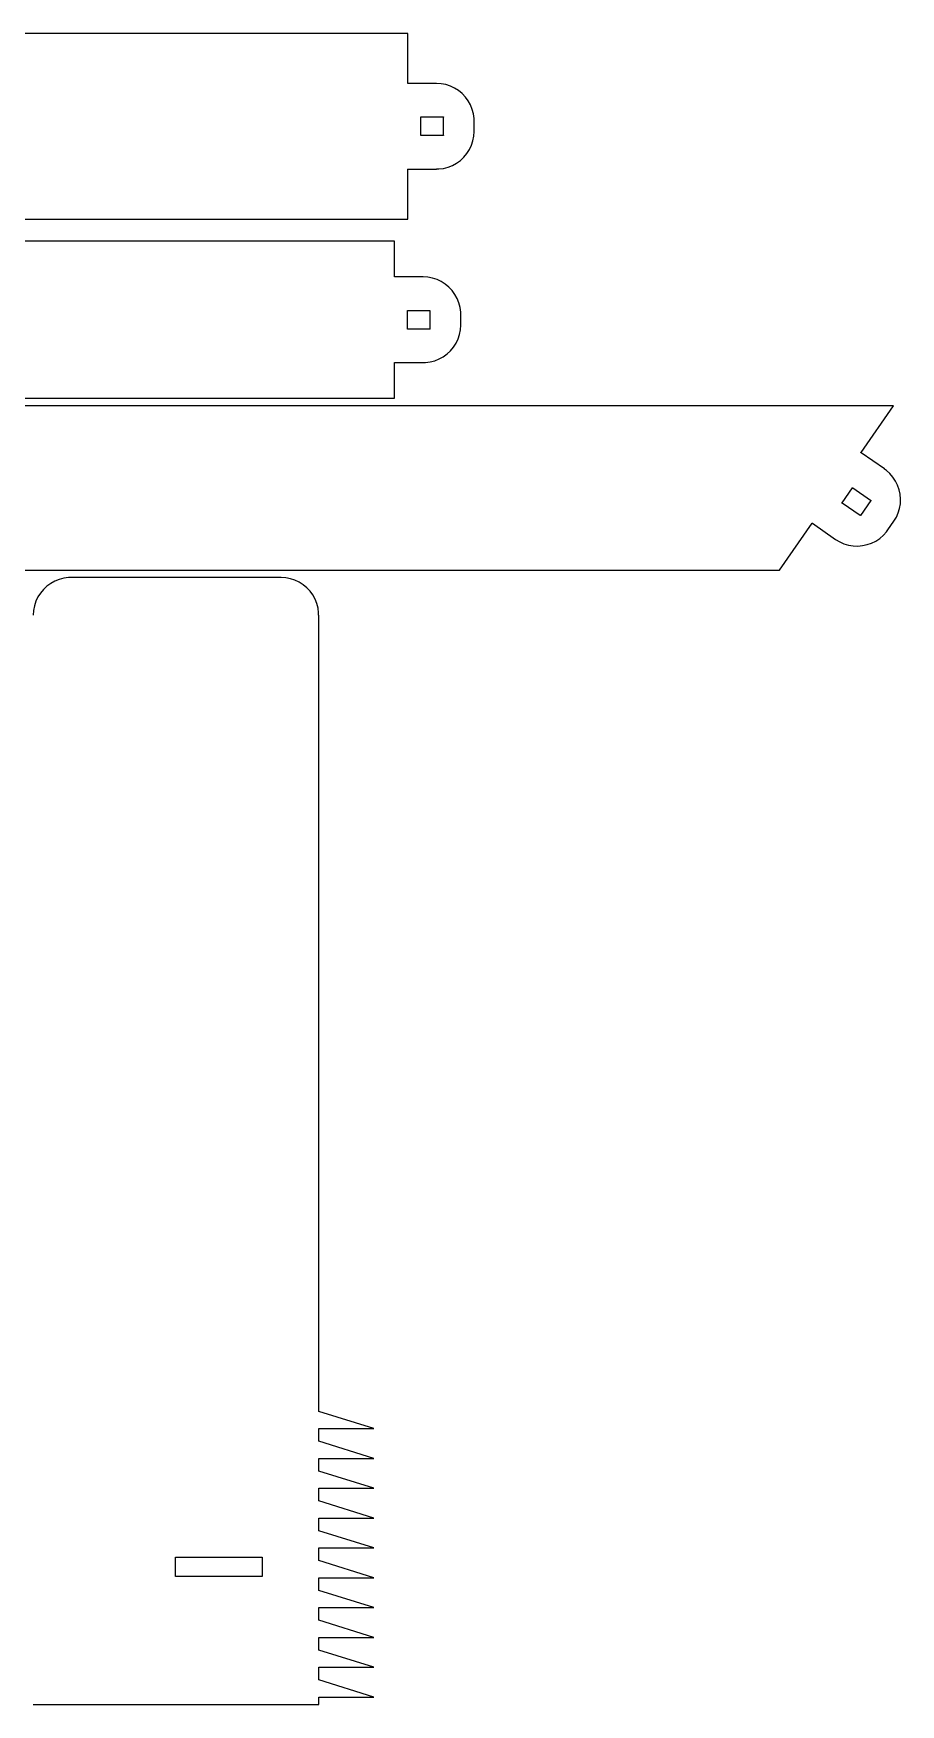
# Model space of a CAD drawing. Header units: metres. Extents: x 0 to 951, y 0 to 536.
# Drawn here: x 720.4 to 951.2, y 0 to 444.8 of the extents above; entities that cross this region are included whole.
import ezdxf

# ---------------------------------------------------------------- set-up
doc = ezdxf.new("R2010")
doc.units = ezdxf.units.M

msp = doc.modelspace()

# ---------------------------------------------------------------- linework, layer by layer
for p, q in [((820.1, 444.828), (320.1, 444.828)), ((820.1, 431.603), (820.1, 444.828)), ((820.085, 431.572), (820.086, 431.579)), ((820.085, 431.566), (820.085, 431.572)), ((820.085, 431.559), (820.085, 431.566)), ((820.086, 431.552), (820.085, 431.559)), ((820.086, 431.579), (820.088, 431.585)), ((820.088, 431.546), (820.086, 431.552)), ((820.088, 431.585), (820.091, 431.591)), ((820.091, 431.54), (820.088, 431.546)), ((820.091, 431.591), (820.095, 431.596)), ((820.095, 431.535), (820.091, 431.54)), ((820.095, 431.596), (820.099, 431.602)), ((820.099, 431.53), (820.095, 431.535)), ((820.099, 431.602), (820.1, 431.603)), ((820.1, 431.528), (820.099, 431.53)), ((820.104, 431.525), (820.1, 431.528)), ((820.1, 431.528), (820.1, 431.528)), ((820.1, 431.528), (820.1, 431.528)), ((820.109, 431.521), (820.104, 431.525)), ((820.115, 431.518), (820.109, 431.521)), ((820.121, 431.515), (820.115, 431.518)), ((820.127, 431.514), (820.121, 431.515)), ((820.134, 431.513), (820.127, 431.514)), ((820.141, 431.513), (820.134, 431.513)), ((820.147, 431.514), (820.141, 431.513)), ((820.153, 431.515), (820.147, 431.514)), ((820.16, 431.518), (820.153, 431.515)), ((820.165, 431.521), (820.16, 431.518)), ((820.171, 431.525), (820.165, 431.521)), ((820.174, 431.528), (820.171, 431.525)), ((827.695, 431.528), (820.174, 431.528)), ((827.7, 431.528), (827.695, 431.528)), ((827.695, 431.528), (827.695, 431.528)), ((828.953, 431.449), (827.7, 431.528)), ((827.7, 431.528), (827.7, 431.528)), ((830.187, 431.214), (828.953, 431.449)), ((831.381, 430.826), (830.187, 431.214)), ((832.518, 430.291), (831.381, 430.826)), ((833.578, 429.619), (832.518, 430.291)), ((834.545, 428.818), (833.578, 429.619)), ((835.405, 427.903), (834.545, 428.818)), ((836.143, 426.887), (835.405, 427.903)), ((823.548, 422.585), (823.551, 422.591)), ((823.551, 422.591), (823.555, 422.597)), ((823.555, 422.597), (823.559, 422.602)), ((823.559, 422.602), (823.56, 422.603)), ((823.56, 422.603), (823.564, 422.607)), ((823.56, 422.603), (823.56, 422.603)), ((823.56, 422.603), (823.56, 422.603)), ((823.564, 422.607), (823.569, 422.611)), ((823.569, 422.611), (823.575, 422.614)), ((823.575, 422.614), (823.581, 422.616)), ((823.581, 422.616), (823.587, 422.618)), ((823.587, 422.618), (823.594, 422.619)), ((823.594, 422.619), (823.601, 422.619)), ((823.601, 422.619), (823.607, 422.618)), ((823.607, 422.618), (823.613, 422.616)), ((823.613, 422.616), (823.62, 422.614)), ((823.62, 422.614), (823.625, 422.611)), ((823.625, 422.611), (823.631, 422.607)), ((823.631, 422.607), (823.634, 422.603)), ((823.634, 422.603), (829.426, 422.603)), ((829.426, 422.603), (829.427, 422.604)), ((829.427, 422.604), (829.432, 422.609)), ((829.432, 422.609), (829.437, 422.612)), ((829.437, 422.612), (829.443, 422.615)), ((829.443, 422.615), (829.45, 422.617)), ((829.45, 422.617), (829.456, 422.618)), ((829.456, 422.618), (829.463, 422.619)), ((829.463, 422.619), (829.469, 422.618)), ((829.469, 422.618), (829.476, 422.617)), ((829.476, 422.617), (829.482, 422.615)), ((829.482, 422.615), (829.488, 422.612)), ((829.488, 422.612), (829.494, 422.609)), ((829.494, 422.609), (829.499, 422.604)), ((829.499, 422.604), (829.5, 422.603)), ((829.5, 422.603), (829.5, 422.603)), ((829.5, 422.603), (829.5, 422.603)), ((829.5, 422.603), (829.503, 422.6)), ((829.503, 422.6), (829.507, 422.594)), ((829.507, 422.594), (829.51, 422.589)), ((829.51, 422.589), (829.513, 422.582)), ((836.748, 425.786), (836.143, 426.887)), ((837.211, 424.619), (836.748, 425.786)), ((837.523, 423.402), (837.211, 424.619)), ((837.68, 422.156), (837.523, 423.402)), ((823.545, 422.573), (823.546, 422.579)), ((823.545, 422.566), (823.545, 422.573)), ((823.545, 422.56), (823.545, 422.566)), ((823.546, 422.553), (823.545, 422.56)), ((823.546, 422.579), (823.548, 422.585)), ((823.548, 422.547), (823.546, 422.553)), ((823.551, 422.541), (823.548, 422.547)), ((823.555, 422.535), (823.551, 422.541)), ((823.559, 422.53), (823.555, 422.535)), ((823.56, 422.529), (823.559, 422.53)), ((823.56, 417.728), (823.56, 422.529)), ((829.503, 422.533), (829.5, 422.529)), ((829.5, 422.529), (829.5, 417.728)), ((829.507, 422.538), (829.503, 422.533)), ((829.51, 422.544), (829.507, 422.538)), ((829.513, 422.55), (829.51, 422.544)), ((829.513, 422.582), (829.514, 422.576)), ((829.514, 422.556), (829.513, 422.55)), ((829.514, 422.576), (829.515, 422.569)), ((829.515, 422.563), (829.514, 422.556)), ((829.515, 422.569), (829.515, 422.563)), ((837.621, 417.475), (837.7, 418.728)), ((837.68, 421.523), (837.68, 422.156)), ((837.7, 421.523), (837.68, 421.523)), ((837.7, 418.733), (837.7, 421.523)), ((837.7, 418.728), (837.7, 418.733)), ((837.7, 418.733), (837.7, 418.733)), ((837.7, 418.728), (837.7, 418.728)), ((823.545, 417.694), (823.546, 417.7)), ((823.545, 417.687), (823.545, 417.694)), ((823.546, 417.681), (823.545, 417.687)), ((823.546, 417.7), (823.547, 417.707)), ((823.547, 417.674), (823.546, 417.681)), ((823.547, 417.707), (823.55, 417.713)), ((823.55, 417.668), (823.547, 417.674)), ((823.55, 417.713), (823.553, 417.719)), ((823.553, 417.662), (823.55, 417.668)), ((823.553, 417.719), (823.557, 417.724)), ((823.557, 417.657), (823.553, 417.662)), ((823.557, 417.724), (823.56, 417.728)), ((823.56, 417.653), (823.557, 417.657)), ((823.561, 417.652), (823.56, 417.653)), ((823.56, 417.653), (823.56, 417.653)), ((823.56, 417.653), (823.56, 417.653)), ((823.566, 417.648), (823.561, 417.652)), ((823.572, 417.644), (823.566, 417.648)), ((823.578, 417.642), (823.572, 417.644)), ((823.584, 417.64), (823.578, 417.642)), ((823.591, 417.638), (823.584, 417.64)), ((823.597, 417.638), (823.591, 417.638)), ((823.604, 417.638), (823.597, 417.638)), ((823.61, 417.64), (823.604, 417.638)), ((823.617, 417.642), (823.61, 417.64)), ((823.623, 417.644), (823.617, 417.642)), ((823.628, 417.648), (823.623, 417.644)), ((823.633, 417.652), (823.628, 417.648)), ((823.634, 417.653), (823.633, 417.652)), ((829.426, 417.653), (823.634, 417.653)), ((829.429, 417.65), (829.426, 417.653)), ((829.435, 417.646), (829.429, 417.65)), ((829.44, 417.643), (829.435, 417.646)), ((829.447, 417.64), (829.44, 417.643)), ((829.453, 417.639), (829.447, 417.64)), ((829.459, 417.638), (829.453, 417.639)), ((829.466, 417.638), (829.459, 417.638)), ((829.473, 417.639), (829.466, 417.638)), ((829.479, 417.64), (829.473, 417.639)), ((829.485, 417.643), (829.479, 417.64)), ((829.491, 417.646), (829.485, 417.643)), ((829.496, 417.65), (829.491, 417.646)), ((829.5, 417.653), (829.496, 417.65)), ((829.5, 417.728), (829.501, 417.727)), ((829.501, 417.655), (829.5, 417.653)), ((829.5, 417.653), (829.5, 417.653)), ((829.5, 417.653), (829.5, 417.653)), ((829.501, 417.727), (829.505, 417.721)), ((829.505, 417.66), (829.501, 417.655)), ((829.505, 417.721), (829.509, 417.716)), ((829.509, 417.665), (829.505, 417.66)), ((829.509, 417.716), (829.512, 417.71)), ((829.512, 417.671), (829.509, 417.665)), ((829.512, 417.71), (829.514, 417.704)), ((829.514, 417.677), (829.512, 417.671)), ((829.514, 417.704), (829.515, 417.697)), ((829.515, 417.684), (829.514, 417.677)), ((829.515, 417.697), (829.515, 417.691)), ((829.515, 417.691), (829.515, 417.684)), ((835.79, 412.85), (836.463, 413.911)), ((836.463, 413.911), (836.998, 415.047)), ((836.998, 415.047), (837.386, 416.241)), ((837.386, 416.241), (837.621, 417.475)), ((830.79, 409.218), (831.958, 409.68)), ((831.958, 409.68), (833.058, 410.285)), ((833.058, 410.285), (834.074, 411.023)), ((834.074, 411.023), (834.99, 411.883)), ((834.99, 411.883), (835.79, 412.85)), ((820.085, 408.694), (820.086, 408.701)), ((820.085, 408.688), (820.085, 408.694)), ((820.086, 408.681), (820.085, 408.688)), ((820.086, 408.701), (820.087, 408.707)), ((820.087, 408.675), (820.086, 408.681)), ((820.087, 408.707), (820.09, 408.714)), ((820.09, 408.669), (820.087, 408.675)), ((820.09, 408.714), (820.093, 408.719)), ((820.093, 408.663), (820.09, 408.669)), ((820.093, 408.719), (820.097, 408.725)), ((820.097, 408.658), (820.093, 408.663)), ((820.097, 408.725), (820.1, 408.728)), ((820.1, 408.654), (820.097, 408.658)), ((820.1, 408.728), (820.101, 408.729)), ((820.1, 408.728), (820.1, 408.728)), ((820.1, 408.728), (820.1, 408.728)), ((820.1, 395.428), (820.1, 408.654)), ((820.101, 408.729), (820.106, 408.734)), ((820.106, 408.734), (820.112, 408.737)), ((820.112, 408.737), (820.118, 408.74)), ((820.118, 408.74), (820.124, 408.742)), ((820.124, 408.742), (820.131, 408.743)), ((820.131, 408.743), (820.137, 408.744)), ((820.137, 408.744), (820.144, 408.743)), ((820.144, 408.743), (820.15, 408.742)), ((820.15, 408.742), (820.157, 408.74)), ((820.157, 408.74), (820.163, 408.737)), ((820.163, 408.737), (820.168, 408.734)), ((820.168, 408.734), (820.173, 408.729)), ((820.173, 408.729), (820.174, 408.728)), ((820.174, 408.728), (827.695, 408.728)), ((827.695, 408.728), (827.695, 408.748)), ((827.695, 408.748), (828.328, 408.748)), ((828.328, 408.748), (829.574, 408.905)), ((829.574, 408.905), (830.79, 409.218)), ((320.1, 395.428), (820.1, 395.428)), ((816.55, 389.514), (316.55, 389.514)), ((816.55, 380.088), (816.55, 389.514)), ((816.535, 380.058), (816.536, 380.064)), ((816.535, 380.051), (816.535, 380.058)), ((816.535, 380.045), (816.535, 380.051)), ((816.536, 380.038), (816.535, 380.045)), ((816.536, 380.064), (816.538, 380.071)), ((816.538, 380.032), (816.536, 380.038)), ((816.538, 380.071), (816.541, 380.077)), ((816.541, 380.026), (816.538, 380.032)), ((816.541, 380.077), (816.545, 380.082)), ((816.545, 380.02), (816.541, 380.026)), ((816.545, 380.082), (816.549, 380.087)), ((816.549, 380.015), (816.545, 380.02)), ((816.549, 380.087), (816.55, 380.088)), ((816.55, 380.014), (816.549, 380.015)), ((816.554, 380.011), (816.55, 380.014)), ((816.55, 380.014), (816.55, 380.014)), ((816.55, 380.014), (816.55, 380.014)), ((816.559, 380.007), (816.554, 380.011)), ((816.565, 380.004), (816.559, 380.007)), ((816.571, 380.001), (816.565, 380.004)), ((816.577, 380), (816.571, 380.001)), ((816.584, 379.999), (816.577, 380)), ((816.591, 379.999), (816.584, 379.999)), ((816.597, 380), (816.591, 379.999)), ((816.603, 380.001), (816.597, 380)), ((816.61, 380.004), (816.603, 380.001)), ((816.615, 380.007), (816.61, 380.004)), ((816.621, 380.011), (816.615, 380.007)), ((816.624, 380.014), (816.621, 380.011)), ((824.145, 380.014), (816.624, 380.014)), ((824.15, 380.014), (824.145, 380.014)), ((824.145, 380.014), (824.145, 380.014)), ((825.403, 379.935), (824.15, 380.014)), ((824.15, 380.014), (824.15, 380.014)), ((826.637, 379.7), (825.403, 379.935)), ((827.831, 379.312), (826.637, 379.7)), ((828.968, 378.777), (827.831, 379.312)), ((830.028, 378.104), (828.968, 378.777)), ((830.995, 377.304), (830.028, 378.104)), ((831.855, 376.388), (830.995, 377.304)), ((832.593, 375.372), (831.855, 376.388)), ((833.198, 374.272), (832.593, 375.372)), ((833.661, 373.104), (833.198, 374.272)), ((819.995, 371.059), (819.996, 371.065)), ((819.995, 371.052), (819.995, 371.059)), ((819.995, 371.045), (819.995, 371.052)), ((819.996, 371.039), (819.995, 371.045)), ((819.996, 371.065), (819.998, 371.071)), ((819.998, 371.033), (819.996, 371.039)), ((819.998, 371.071), (820.001, 371.077)), ((820.001, 371.027), (819.998, 371.033)), ((820.001, 371.077), (820.005, 371.083)), ((820.005, 371.021), (820.001, 371.027)), ((820.005, 371.083), (820.009, 371.088)), ((820.009, 371.016), (820.005, 371.021)), ((820.009, 371.088), (820.01, 371.089)), ((820.01, 371.015), (820.009, 371.016)), ((820.01, 371.089), (820.014, 371.093)), ((820.01, 371.089), (820.01, 371.089)), ((820.01, 371.089), (820.01, 371.089)), ((820.01, 366.213), (820.01, 371.015)), ((820.014, 371.093), (820.019, 371.096)), ((820.019, 371.096), (820.025, 371.1)), ((820.025, 371.1), (820.031, 371.102)), ((820.031, 371.102), (820.037, 371.104)), ((820.037, 371.104), (820.044, 371.104)), ((820.044, 371.104), (820.051, 371.104)), ((820.051, 371.104), (820.057, 371.104)), ((820.057, 371.104), (820.063, 371.102)), ((820.063, 371.102), (820.07, 371.1)), ((820.07, 371.1), (820.075, 371.096)), ((820.075, 371.096), (820.081, 371.093)), ((820.081, 371.093), (820.084, 371.089)), ((820.084, 371.089), (825.876, 371.089)), ((825.876, 371.089), (825.877, 371.09)), ((825.877, 371.09), (825.882, 371.095)), ((825.882, 371.095), (825.887, 371.098)), ((825.887, 371.098), (825.893, 371.101)), ((825.893, 371.101), (825.9, 371.103)), ((825.9, 371.103), (825.906, 371.104)), ((825.906, 371.104), (825.913, 371.105)), ((825.913, 371.105), (825.919, 371.104)), ((825.919, 371.104), (825.926, 371.103)), ((825.926, 371.103), (825.932, 371.101)), ((825.932, 371.101), (825.938, 371.098)), ((825.938, 371.098), (825.944, 371.095)), ((825.944, 371.095), (825.949, 371.09)), ((825.949, 371.09), (825.95, 371.089)), ((825.95, 371.089), (825.95, 371.089)), ((825.95, 371.089), (825.95, 371.089)), ((825.95, 371.089), (825.953, 371.086)), ((825.953, 371.018), (825.95, 371.015)), ((825.95, 371.015), (825.95, 366.213)), ((825.953, 371.086), (825.957, 371.08)), ((825.957, 371.024), (825.953, 371.018)), ((825.957, 371.08), (825.96, 371.074)), ((825.96, 371.03), (825.957, 371.024)), ((825.96, 371.074), (825.963, 371.068)), ((825.963, 371.036), (825.96, 371.03)), ((825.963, 371.068), (825.964, 371.062)), ((825.964, 371.042), (825.963, 371.036)), ((825.964, 371.062), (825.965, 371.055)), ((825.965, 371.049), (825.964, 371.042)), ((825.965, 371.055), (825.965, 371.049)), ((833.973, 371.888), (833.661, 373.104)), ((834.13, 370.642), (833.973, 371.888)), ((834.13, 370.009), (834.13, 370.642)), ((834.15, 370.009), (834.13, 370.009)), ((834.15, 367.219), (834.15, 370.009)), ((819.995, 366.18), (819.996, 366.186)), ((819.995, 366.173), (819.995, 366.18)), ((819.996, 366.167), (819.995, 366.173)), ((819.996, 366.186), (819.997, 366.193)), ((819.997, 366.16), (819.996, 366.167)), ((819.997, 366.193), (820, 366.199)), ((820, 366.154), (819.997, 366.16)), ((820, 366.199), (820.003, 366.205)), ((820.003, 366.148), (820, 366.154)), ((820.003, 366.205), (820.007, 366.21)), ((820.007, 366.143), (820.003, 366.148)), ((820.007, 366.21), (820.01, 366.213)), ((820.01, 366.139), (820.007, 366.143)), ((820.011, 366.138), (820.01, 366.139)), ((820.01, 366.139), (820.01, 366.139)), ((820.01, 366.139), (820.01, 366.139)), ((820.016, 366.134), (820.011, 366.138)), ((820.022, 366.13), (820.016, 366.134)), ((820.028, 366.127), (820.022, 366.13)), ((820.034, 366.125), (820.028, 366.127)), ((820.041, 366.124), (820.034, 366.125)), ((820.047, 366.124), (820.041, 366.124)), ((820.054, 366.124), (820.047, 366.124)), ((820.06, 366.125), (820.054, 366.124)), ((820.067, 366.127), (820.06, 366.125)), ((820.073, 366.13), (820.067, 366.127)), ((820.078, 366.134), (820.073, 366.13)), ((820.083, 366.138), (820.078, 366.134)), ((820.084, 366.139), (820.083, 366.138)), ((825.876, 366.139), (820.084, 366.139)), ((825.879, 366.136), (825.876, 366.139)), ((825.885, 366.132), (825.879, 366.136)), ((825.89, 366.129), (825.885, 366.132)), ((825.897, 366.126), (825.89, 366.129)), ((825.903, 366.125), (825.897, 366.126)), ((825.909, 366.124), (825.903, 366.125)), ((825.916, 366.124), (825.909, 366.124)), ((825.923, 366.125), (825.916, 366.124)), ((825.929, 366.126), (825.923, 366.125)), ((825.935, 366.129), (825.929, 366.126)), ((825.941, 366.132), (825.935, 366.129)), ((825.946, 366.136), (825.941, 366.132)), ((825.95, 366.139), (825.946, 366.136)), ((825.95, 366.213), (825.951, 366.212)), ((825.951, 366.14), (825.95, 366.139)), ((825.95, 366.139), (825.95, 366.139)), ((825.95, 366.139), (825.95, 366.139)), ((825.951, 366.212), (825.955, 366.207)), ((825.955, 366.145), (825.951, 366.14)), ((825.955, 366.207), (825.959, 366.202)), ((825.959, 366.151), (825.955, 366.145)), ((825.959, 366.202), (825.962, 366.196)), ((825.962, 366.157), (825.959, 366.151)), ((825.962, 366.196), (825.964, 366.189)), ((825.964, 366.163), (825.962, 366.157)), ((825.964, 366.189), (825.965, 366.183)), ((825.965, 366.17), (825.964, 366.163)), ((825.965, 366.183), (825.965, 366.176)), ((825.965, 366.176), (825.965, 366.17)), ((833.836, 364.727), (834.071, 365.961)), ((834.071, 365.961), (834.15, 367.214)), ((834.15, 367.214), (834.15, 367.219)), ((834.15, 367.219), (834.15, 367.219)), ((834.15, 367.214), (834.15, 367.214)), ((830.524, 359.509), (831.44, 360.369)), ((831.44, 360.369), (832.24, 361.336)), ((832.24, 361.336), (832.913, 362.397)), ((832.913, 362.397), (833.448, 363.533)), ((833.448, 363.533), (833.836, 364.727)), ((816.535, 357.18), (816.536, 357.187)), ((816.535, 357.174), (816.535, 357.18)), ((816.536, 357.167), (816.535, 357.174)), ((816.536, 357.187), (816.537, 357.193)), ((816.537, 357.161), (816.536, 357.167)), ((816.537, 357.193), (816.54, 357.199)), ((816.54, 357.155), (816.537, 357.161)), ((816.54, 357.199), (816.543, 357.205)), ((816.543, 357.149), (816.54, 357.155)), ((816.543, 357.205), (816.547, 357.211)), ((816.547, 357.143), (816.543, 357.149)), ((816.547, 357.211), (816.55, 357.214)), ((816.55, 357.14), (816.547, 357.143)), ((816.55, 357.214), (816.551, 357.215)), ((816.55, 357.214), (816.55, 357.214)), ((816.55, 357.214), (816.55, 357.214)), ((816.55, 347.714), (816.55, 357.14)), ((816.551, 357.215), (816.556, 357.22)), ((816.556, 357.22), (816.562, 357.223)), ((816.562, 357.223), (816.568, 357.226)), ((816.568, 357.226), (816.574, 357.228)), ((816.574, 357.228), (816.581, 357.229)), ((816.581, 357.229), (816.587, 357.23)), ((816.587, 357.23), (816.594, 357.229)), ((816.594, 357.229), (816.6, 357.228)), ((816.6, 357.228), (816.607, 357.226)), ((816.607, 357.226), (816.613, 357.223)), ((816.613, 357.223), (816.618, 357.22)), ((816.618, 357.22), (816.623, 357.215)), ((816.623, 357.215), (816.624, 357.214)), ((816.624, 357.214), (824.145, 357.214)), ((824.145, 357.214), (824.145, 357.234)), ((824.145, 357.234), (824.778, 357.234)), ((824.778, 357.234), (826.024, 357.391)), ((826.024, 357.391), (827.24, 357.704)), ((827.24, 357.704), (828.408, 358.166)), ((828.408, 358.166), (829.508, 358.771)), ((829.508, 358.771), (830.524, 359.509)), ((316.55, 347.714), (816.55, 347.714)), ((949.368, 345.714), (340.87, 345.714)), ((940.748, 333.285), (949.368, 345.714)), ((940.705, 333.243), (940.707, 333.249)), ((940.705, 333.236), (940.705, 333.243)), ((940.705, 333.229), (940.705, 333.236)), ((940.706, 333.224), (940.705, 333.229)), ((940.706, 333.223), (940.706, 333.224)), ((940.706, 333.224), (940.706, 333.224)), ((940.706, 333.224), (940.706, 333.224)), ((940.708, 333.216), (940.706, 333.223)), ((940.707, 333.249), (940.709, 333.255)), ((940.71, 333.21), (940.708, 333.216)), ((940.709, 333.255), (940.712, 333.261)), ((940.714, 333.205), (940.71, 333.21)), ((940.712, 333.261), (940.716, 333.266)), ((940.718, 333.199), (940.714, 333.205)), ((940.716, 333.266), (940.721, 333.271)), ((940.722, 333.195), (940.718, 333.199)), ((940.721, 333.271), (940.726, 333.276)), ((940.727, 333.191), (940.722, 333.195)), ((940.726, 333.276), (940.731, 333.279)), ((940.733, 333.187), (940.727, 333.191)), ((940.731, 333.279), (940.737, 333.282)), ((940.739, 333.184), (940.733, 333.187)), ((940.737, 333.282), (940.743, 333.284)), ((940.745, 333.183), (940.739, 333.184)), ((940.743, 333.284), (940.748, 333.285)), ((940.752, 333.181), (940.745, 333.183)), ((940.759, 333.181), (940.752, 333.181)), ((940.765, 333.182), (940.759, 333.181)), ((940.767, 333.182), (940.765, 333.182)), ((946.946, 328.896), (940.767, 333.182)), ((946.935, 328.88), (946.946, 328.896)), ((947.455, 328.519), (946.935, 328.88)), ((948.389, 327.679), (947.455, 328.519)), ((949.211, 326.73), (948.389, 327.679)), ((949.907, 325.684), (949.211, 326.73)), ((950.466, 324.56), (949.907, 325.684)), ((935.683, 319.913), (938.42, 323.858)), ((938.419, 323.869), (938.42, 323.876)), ((938.419, 323.863), (938.419, 323.869)), ((938.42, 323.858), (938.419, 323.863)), ((938.42, 323.876), (938.421, 323.882)), ((938.421, 323.882), (938.423, 323.888)), ((938.423, 323.888), (938.426, 323.894)), ((938.426, 323.894), (938.43, 323.9)), ((938.43, 323.9), (938.435, 323.905)), ((938.435, 323.905), (938.44, 323.909)), ((938.44, 323.909), (938.445, 323.913)), ((938.445, 323.913), (938.451, 323.916)), ((938.451, 323.916), (938.457, 323.918)), ((938.457, 323.918), (938.462, 323.919)), ((938.462, 323.919), (938.462, 323.919)), ((938.462, 323.919), (938.462, 323.919)), ((938.462, 323.919), (938.464, 323.919)), ((938.464, 323.919), (938.47, 323.92)), ((938.47, 323.92), (938.477, 323.919)), ((938.477, 323.919), (938.483, 323.918)), ((938.483, 323.918), (938.49, 323.916)), ((938.49, 323.916), (938.496, 323.914)), ((938.496, 323.914), (938.501, 323.91)), ((938.501, 323.91), (938.507, 323.906)), ((938.507, 323.906), (938.511, 323.901)), ((938.511, 323.901), (938.515, 323.896)), ((938.515, 323.896), (938.519, 323.89)), ((938.519, 323.89), (938.521, 323.884)), ((938.521, 323.884), (938.523, 323.878)), ((938.523, 323.878), (938.523, 323.876)), ((938.523, 323.876), (943.282, 320.576)), ((943.301, 320.472), (940.564, 316.527)), ((943.282, 320.576), (943.287, 320.577)), ((943.287, 320.577), (943.293, 320.577)), ((943.293, 320.577), (943.3, 320.576)), ((943.3, 320.576), (943.306, 320.574)), ((943.302, 320.473), (943.301, 320.472)), ((943.308, 320.474), (943.302, 320.473)), ((943.306, 320.574), (943.312, 320.572)), ((943.315, 320.477), (943.308, 320.474)), ((943.312, 320.572), (943.318, 320.569)), ((943.32, 320.48), (943.315, 320.477)), ((943.318, 320.569), (943.324, 320.565)), ((943.326, 320.484), (943.32, 320.48)), ((943.324, 320.565), (943.329, 320.561)), ((943.33, 320.489), (943.326, 320.484)), ((943.329, 320.561), (943.333, 320.556)), ((943.334, 320.494), (943.33, 320.489)), ((943.333, 320.556), (943.337, 320.55)), ((943.338, 320.5), (943.334, 320.494)), ((943.337, 320.55), (943.34, 320.545)), ((943.34, 320.506), (943.338, 320.5)), ((943.34, 320.545), (943.342, 320.538)), ((943.342, 320.512), (943.34, 320.506)), ((943.342, 320.538), (943.343, 320.534)), ((943.343, 320.519), (943.342, 320.512)), ((943.343, 320.534), (943.343, 320.533)), ((943.343, 320.533), (943.343, 320.533)), ((943.343, 320.533), (943.343, 320.532)), ((943.343, 320.532), (943.344, 320.525)), ((943.344, 320.525), (943.343, 320.519)), ((950.88, 323.374), (950.466, 324.56)), ((951.143, 322.146), (950.88, 323.374)), ((951.249, 320.895), (951.143, 322.146)), ((951.197, 319.64), (951.249, 320.895)), ((935.64, 319.866), (935.641, 319.873)), ((935.64, 319.86), (935.64, 319.866)), ((935.641, 319.853), (935.64, 319.86)), ((935.641, 319.873), (935.643, 319.879)), ((935.641, 319.852), (935.641, 319.853)), ((935.641, 319.851), (935.641, 319.852)), ((935.642, 319.847), (935.641, 319.851)), ((935.641, 319.851), (935.641, 319.851)), ((935.644, 319.84), (935.642, 319.847)), ((935.643, 319.879), (935.646, 319.885)), ((935.647, 319.834), (935.644, 319.84)), ((935.646, 319.885), (935.649, 319.891)), ((935.651, 319.829), (935.647, 319.834)), ((935.649, 319.891), (935.654, 319.896)), ((935.655, 319.824), (935.651, 319.829)), ((935.654, 319.896), (935.658, 319.901)), ((935.66, 319.82), (935.655, 319.824)), ((935.658, 319.901), (935.664, 319.905)), ((935.665, 319.816), (935.66, 319.82)), ((935.664, 319.905), (935.669, 319.908)), ((935.671, 319.813), (935.665, 319.816)), ((935.669, 319.908), (935.675, 319.91)), ((935.678, 319.81), (935.671, 319.813)), ((935.675, 319.91), (935.682, 319.912)), ((935.684, 319.809), (935.678, 319.81)), ((935.682, 319.912), (935.683, 319.913)), ((935.691, 319.808), (935.684, 319.809)), ((935.697, 319.808), (935.691, 319.808)), ((935.702, 319.809), (935.697, 319.808)), ((940.461, 316.508), (935.702, 319.809)), ((940.461, 316.507), (940.461, 316.508)), ((940.463, 316.501), (940.461, 316.507)), ((940.465, 316.494), (940.463, 316.501)), ((940.469, 316.489), (940.465, 316.494)), ((940.473, 316.483), (940.469, 316.489)), ((940.477, 316.479), (940.473, 316.483)), ((940.482, 316.475), (940.477, 316.479)), ((940.488, 316.471), (940.482, 316.475)), ((940.494, 316.469), (940.488, 316.471)), ((940.5, 316.467), (940.494, 316.469)), ((940.507, 316.466), (940.5, 316.467)), ((940.514, 316.465), (940.507, 316.466)), ((940.52, 316.466), (940.514, 316.465)), ((940.522, 316.466), (940.52, 316.466)), ((940.527, 316.467), (940.522, 316.466)), ((940.522, 316.466), (940.522, 316.466)), ((940.522, 316.466), (940.522, 316.466)), ((940.533, 316.469), (940.527, 316.467)), ((940.539, 316.472), (940.533, 316.469)), ((940.544, 316.476), (940.539, 316.472)), ((940.549, 316.48), (940.544, 316.476)), ((940.554, 316.485), (940.549, 316.48)), ((940.557, 316.491), (940.554, 316.485)), ((940.561, 316.497), (940.557, 316.491)), ((940.563, 316.503), (940.561, 316.497)), ((940.564, 316.509), (940.563, 316.503)), ((940.564, 316.527), (940.565, 316.522)), ((940.565, 316.516), (940.564, 316.509)), ((940.565, 316.522), (940.565, 316.516)), ((949.468, 314.977), (950.118, 316.052)), ((950.118, 316.052), (950.627, 317.199)), ((950.627, 317.199), (950.989, 318.402)), ((950.989, 318.402), (951.197, 319.64)), ((919.048, 302), (927.669, 314.429)), ((927.668, 314.443), (927.669, 314.45)), ((927.668, 314.437), (927.668, 314.443)), ((927.669, 314.43), (927.668, 314.437)), ((927.669, 314.45), (927.671, 314.456)), ((927.669, 314.429), (927.669, 314.43)), ((927.671, 314.456), (927.674, 314.462)), ((927.674, 314.462), (927.677, 314.468)), ((927.677, 314.468), (927.681, 314.473)), ((927.681, 314.473), (927.686, 314.478)), ((927.686, 314.478), (927.691, 314.482)), ((927.691, 314.482), (927.697, 314.485)), ((927.697, 314.485), (927.703, 314.488)), ((927.703, 314.488), (927.71, 314.489)), ((927.71, 314.489), (927.711, 314.49)), ((927.711, 314.49), (927.711, 314.49)), ((927.711, 314.49), (927.711, 314.49)), ((927.711, 314.49), (927.716, 314.49)), ((927.716, 314.49), (927.723, 314.491)), ((927.723, 314.491), (927.729, 314.49)), ((927.729, 314.49), (927.736, 314.488)), ((927.736, 314.488), (927.742, 314.486)), ((927.742, 314.486), (927.748, 314.483)), ((927.748, 314.483), (927.753, 314.479)), ((927.753, 314.479), (927.758, 314.475)), ((927.758, 314.475), (927.763, 314.47)), ((927.763, 314.47), (927.766, 314.464)), ((927.766, 314.464), (927.769, 314.458)), ((927.769, 314.458), (927.771, 314.452)), ((927.771, 314.452), (927.772, 314.447)), ((927.772, 314.447), (933.952, 310.161)), ((946.659, 311.237), (947.498, 312.171)), ((947.498, 312.171), (947.859, 312.691)), ((947.859, 312.691), (947.875, 312.68)), ((947.875, 312.68), (949.465, 314.973)), ((949.465, 314.973), (949.468, 314.977)), ((949.465, 314.973), (949.465, 314.973)), ((949.468, 314.977), (949.468, 314.977)), ((933.952, 310.161), (933.952, 310.161)), ((933.952, 310.161), (933.956, 310.158)), ((933.956, 310.158), (933.956, 310.158)), ((933.956, 310.158), (935.031, 309.509)), ((935.031, 309.509), (936.179, 308.999)), ((936.179, 308.999), (937.381, 308.637)), ((937.381, 308.637), (938.62, 308.429)), ((938.62, 308.429), (939.874, 308.378)), ((939.874, 308.378), (941.126, 308.484)), ((941.126, 308.484), (942.354, 308.746)), ((942.354, 308.746), (943.539, 309.16)), ((943.539, 309.16), (944.664, 309.72)), ((944.664, 309.72), (945.709, 310.416)), ((945.709, 310.416), (946.659, 311.237)), ((310.55, 302), (919.048, 302)), ((724.977, 298.443), (723.961, 297.705)), ((726.077, 299.048), (724.977, 298.443)), ((727.245, 299.511), (726.077, 299.048)), ((728.461, 299.823), (727.245, 299.511)), ((729.707, 299.98), (728.461, 299.823)), ((730.34, 299.98), (729.707, 299.98)), ((786.33, 300), (730.34, 300)), ((730.34, 300), (730.34, 299.98)), ((786.335, 300), (786.33, 300)), ((786.33, 300), (786.33, 300)), ((787.588, 299.921), (786.335, 300)), ((788.822, 299.686), (787.588, 299.921)), ((790.016, 299.298), (788.822, 299.686)), ((791.153, 298.763), (790.016, 299.298)), ((792.213, 298.09), (791.153, 298.763)), ((793.18, 297.29), (792.213, 298.09)), ((721.037, 293.681), (720.649, 292.487)), ((721.572, 294.818), (721.037, 293.681)), ((722.245, 295.878), (721.572, 294.818)), ((723.045, 296.845), (722.245, 295.878)), ((723.961, 297.705), (723.045, 296.845)), ((794.04, 296.374), (793.18, 297.29)), ((794.778, 295.358), (794.04, 296.374)), ((795.383, 294.258), (794.778, 295.358)), ((795.846, 293.09), (795.383, 294.258)), ((720.414, 291.253), (720.335, 290)), ((720.649, 292.487), (720.414, 291.253)), ((796.158, 291.874), (795.846, 293.09)), ((796.315, 290.628), (796.158, 291.874)), ((796.315, 289.995), (796.315, 290.628)), ((796.335, 289.995), (796.315, 289.995)), ((796.335, 78.0447), (796.335, 289.995)), ((811, 73.46), (796.335, 78.0447)), ((796.335, 70.1047), (796.335, 73.46)), ((796.335, 73.46), (811, 73.46)), ((811, 65.52), (796.335, 70.1047)), ((796.335, 62.1647), (796.335, 65.52)), ((796.335, 65.52), (811, 65.52)), ((811, 57.58), (796.335, 62.1647)), ((796.335, 54.2247), (796.335, 57.58)), ((796.335, 57.58), (811, 57.58)), ((811, 49.64), (796.335, 54.2247)), ((796.335, 46.2847), (796.335, 49.64)), ((796.335, 49.64), (811, 49.64)), ((811, 41.7), (796.335, 46.2847)), ((796.335, 38.3447), (796.335, 41.7)), ((796.335, 41.7), (811, 41.7)), ((758.22, 39.2194), (758.221, 39.2259)), ((758.22, 39.2128), (758.22, 39.2194)), ((758.22, 39.2062), (758.22, 39.2128)), ((758.221, 39.1997), (758.22, 39.2062)), ((758.221, 39.2259), (758.223, 39.2322)), ((758.223, 39.1934), (758.221, 39.1997)), ((758.223, 39.2322), (758.226, 39.2381)), ((758.226, 39.1874), (758.223, 39.1934)), ((758.226, 39.2381), (758.23, 39.2437)), ((758.23, 39.1818), (758.226, 39.1874)), ((758.23, 39.2437), (758.234, 39.2488)), ((758.234, 39.1768), (758.23, 39.1818)), ((758.234, 39.2488), (758.235, 39.2499)), ((758.235, 39.1757), (758.234, 39.1768)), ((758.235, 39.25), (758.239, 39.2533)), ((758.235, 39.2499), (758.235, 39.25)), ((758.235, 39.25), (758.235, 39.25)), ((758.235, 34.1743), (758.235, 39.1757)), ((758.239, 39.2533), (758.244, 39.2572)), ((758.244, 39.2572), (758.25, 39.2604)), ((758.25, 39.2604), (758.256, 39.2628)), ((758.256, 39.2628), (758.262, 39.2645)), ((758.262, 39.2645), (758.269, 39.2653)), ((758.269, 39.2653), (758.276, 39.2653)), ((758.276, 39.2653), (758.282, 39.2645)), ((758.282, 39.2645), (758.288, 39.2628)), ((758.288, 39.2628), (758.295, 39.2604)), ((758.295, 39.2604), (758.3, 39.2572)), ((758.3, 39.2572), (758.306, 39.2533)), ((758.306, 39.2533), (758.309, 39.25)), ((758.309, 39.25), (781.161, 39.25)), ((781.161, 39.25), (781.162, 39.2512)), ((781.162, 39.2512), (781.167, 39.2554)), ((781.167, 39.2554), (781.172, 39.2589)), ((781.172, 39.2589), (781.178, 39.2617)), ((781.178, 39.2617), (781.185, 39.2638)), ((781.185, 39.2638), (781.191, 39.265)), ((781.191, 39.265), (781.198, 39.2654)), ((781.198, 39.2654), (781.204, 39.265)), ((781.204, 39.265), (781.211, 39.2638)), ((781.211, 39.2638), (781.217, 39.2617)), ((781.217, 39.2617), (781.223, 39.2589)), ((781.223, 39.2589), (781.229, 39.2554)), ((781.229, 39.2554), (781.234, 39.2512)), ((781.234, 39.2512), (781.235, 39.25)), ((781.235, 39.25), (781.235, 39.25)), ((781.235, 39.25), (781.235, 39.2499)), ((781.235, 39.2499), (781.238, 39.2463)), ((781.238, 39.1792), (781.235, 39.1757)), ((781.235, 39.1757), (781.235, 34.1743)), ((781.238, 39.2463), (781.242, 39.241)), ((781.242, 39.1846), (781.238, 39.1792)), ((781.242, 39.241), (781.245, 39.2352)), ((781.245, 39.1904), (781.242, 39.1846)), ((781.245, 39.2352), (781.248, 39.229)), ((781.248, 39.1965), (781.245, 39.1904)), ((781.248, 39.229), (781.249, 39.2226)), ((781.249, 39.2029), (781.248, 39.1965)), ((781.249, 39.2226), (781.25, 39.2161)), ((781.25, 39.2095), (781.249, 39.2029)), ((781.25, 39.2161), (781.25, 39.2095)), ((811, 33.76), (796.335, 38.3447)), ((758.22, 34.1405), (758.221, 34.1471)), ((758.22, 34.1339), (758.22, 34.1405)), ((758.221, 34.1274), (758.22, 34.1339)), ((758.221, 34.1471), (758.222, 34.1535)), ((758.222, 34.121), (758.221, 34.1274)), ((758.222, 34.1535), (758.225, 34.1596)), ((758.225, 34.1148), (758.222, 34.121)), ((758.225, 34.1596), (758.228, 34.1654)), ((758.228, 34.109), (758.225, 34.1148)), ((758.228, 34.1654), (758.232, 34.1708)), ((758.232, 34.1037), (758.228, 34.109)), ((758.232, 34.1708), (758.235, 34.1743)), ((758.235, 34.1001), (758.232, 34.1037)), ((758.235, 34.1), (758.235, 34.1001)), ((758.236, 34.0989), (758.235, 34.1)), ((758.235, 34.1), (758.235, 34.1)), ((758.241, 34.0946), (758.236, 34.0989)), ((758.247, 34.0911), (758.241, 34.0946)), ((758.253, 34.0883), (758.247, 34.0911)), ((758.259, 34.0862), (758.253, 34.0883)), ((758.266, 34.085), (758.259, 34.0862)), ((758.272, 34.0846), (758.266, 34.085)), ((758.279, 34.085), (758.272, 34.0846)), ((758.285, 34.0862), (758.279, 34.085)), ((758.292, 34.0883), (758.285, 34.0862)), ((758.298, 34.0911), (758.292, 34.0883)), ((758.303, 34.0946), (758.298, 34.0911)), ((758.308, 34.0989), (758.303, 34.0946)), ((758.309, 34.1), (758.308, 34.0989)), ((781.161, 34.1), (758.309, 34.1)), ((781.164, 34.0967), (781.161, 34.1)), ((781.17, 34.0928), (781.164, 34.0967)), ((781.175, 34.0896), (781.17, 34.0928)), ((781.182, 34.0872), (781.175, 34.0896)), ((781.188, 34.0855), (781.182, 34.0872)), ((781.194, 34.0847), (781.188, 34.0855)), ((781.201, 34.0847), (781.194, 34.0847)), ((781.208, 34.0855), (781.201, 34.0847)), ((781.214, 34.0872), (781.208, 34.0855)), ((781.22, 34.0896), (781.214, 34.0872)), ((781.226, 34.0928), (781.22, 34.0896)), ((781.231, 34.0967), (781.226, 34.0928)), ((781.235, 34.1), (781.231, 34.0967)), ((781.235, 34.1743), (781.236, 34.1732)), ((781.236, 34.1012), (781.235, 34.1001)), ((781.235, 34.1001), (781.235, 34.1)), ((781.235, 34.1), (781.235, 34.1)), ((781.236, 34.1732), (781.24, 34.1682)), ((781.24, 34.1063), (781.236, 34.1012)), ((781.24, 34.1682), (781.244, 34.1626)), ((781.244, 34.1119), (781.24, 34.1063)), ((781.244, 34.1626), (781.247, 34.1566)), ((781.247, 34.1178), (781.244, 34.1119)), ((781.247, 34.1566), (781.249, 34.1503)), ((781.249, 34.1241), (781.247, 34.1178)), ((781.249, 34.1503), (781.25, 34.1438)), ((781.25, 34.1306), (781.249, 34.1241)), ((781.25, 34.1438), (781.25, 34.1372)), ((781.25, 34.1372), (781.25, 34.1306)), ((796.335, 30.4047), (796.335, 33.76)), ((796.335, 33.76), (811, 33.76)), ((811, 25.82), (796.335, 30.4047)), ((796.335, 22.4647), (796.335, 25.82)), ((796.335, 25.82), (811, 25.82)), ((811, 17.88), (796.335, 22.4647)), ((796.335, 14.5247), (796.335, 17.88)), ((796.335, 17.88), (811, 17.88)), ((811, 9.94), (796.335, 14.5247)), ((796.335, 6.58473), (796.335, 9.94)), ((796.335, 9.94), (811, 9.94)), ((811, 2), (796.335, 6.58473)), ((786.33, 0), (786.33, 0)), ((786.33, 0), (796.335, 0)), ((796.335, 0), (796.335, 2)), ((796.335, 2), (811, 2)), ((720.335, 0), (786.33, 0))]:
    msp.add_line(p, q)

doc.saveas('drawing.dxf')
